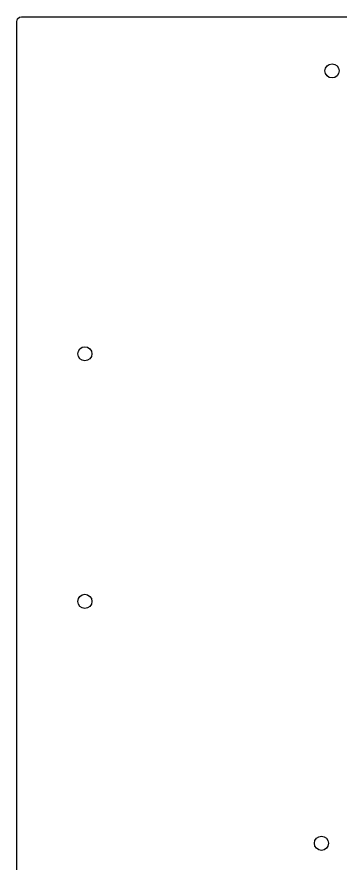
# Model space of a CAD drawing. Extents: x 3.82 to 6.18, y -5.18 to -3.22.
# Drawn here: x 3.822 to 4.182, y -4.164 to -3.222 of the extents above; entities that cross this region are included whole.
import ezdxf

# ---------------------------------------------------------------- set-up
doc = ezdxf.new("R2010")
doc.units = 0
doc.header["$MEASUREMENT"] = 0
doc.layers.add('BLACK', color=7, linetype='CONTINUOUS')

msp = doc.modelspace()

# ---------------------------------------------------------------- linework, layer by layer
at = {"layer": 'BLACK', "linetype": 'CONTINUOUS'}
for p, q in [((3.82181, -3.22677), (3.8226, -3.22409)), ((3.82181, -5.17323), (3.82181, -3.22677)), ((3.8226, -3.22409), (3.82471, -3.22226)), ((3.82471, -3.22226), (3.82677, -3.22181)), ((3.82677, -3.22181), (6.17323, -3.22181))]:
    msp.add_line(p, q, dxfattribs=at)
at = {"layer": 'BLACK'}
for centre in [(4.17323, -3.28189), (3.89764, -3.59685), (3.89764, -3.87244), (4.16142, -4.14173)]:
    msp.add_circle(centre, 0.00787, dxfattribs=at)

doc.saveas('drawing.dxf')
